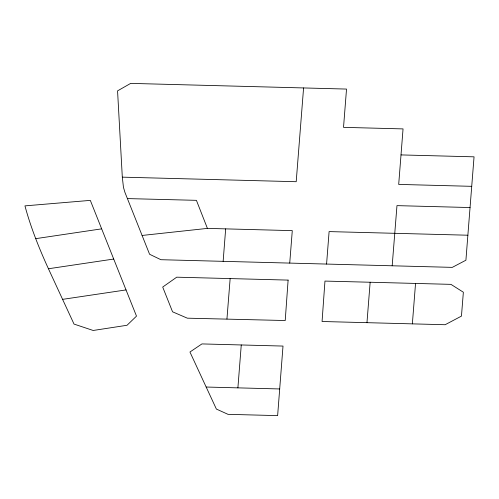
<?xml version="1.0" encoding="UTF-8"?>
<svg xmlns="http://www.w3.org/2000/svg" width="499" height="499" viewBox="0 0 499 499"><rect width="100%" height="100%" fill="white"/><g stroke="black" fill="none" stroke-linecap="round" stroke-linejoin="round"><path stroke-width="0.75" d="M223.14 261.345L225.667 228.879M326.577 264.071L329.103 231.598L467.869 235.216L474.05 156.829L401.015 154.915M467.869 235.216L465.916 260.216L452.281 267.37L160.903 259.705L149.581 254.259L124.943 192.402L123.459 187.356L122.311 177.151L117.564 90.862L130.682 83.383L346.524 89.072L343.524 127.351L403.049 128.904L398.695 184.405L471.755 186.333M226.945 319.004L230.151 278.585M237.898 387.86L241.26 344.971M289.732 263.092L292.289 230.638L207.416 228.392L142.103 235.453M303.579 87.943L296.2 181.711L122.311 177.151M366.965 322.678L370.146 282.241L450.946 284.361L463.359 292.221L461.456 316.11L445.133 324.724L322.067 321.499L324.961 281.08L370.146 282.241M392.177 265.786L396.973 205.632L470.058 207.547M412.361 323.863L415.542 283.432M35.772 238.647L101.659 228.848L136.495 316.129L127.033 325.267L93.188 330.475L74.02 324.076L48.44 268.755C39.134 248.396 30.763 227.519 24.95 205.875L90.319 200.38L101.659 228.848M48.44 268.755L113.703 259.043M62.6 299.356L126.041 289.919M127.42 198.59L196.413 200.336L207.416 228.392M206.162 387.031L216.385 409.068L228.018 414.338L277.631 415.617L283.008 346.069L201.939 343.917L189.944 352.013L206.162 387.031L279.696 388.958M288.116 280.101L285.222 320.526L187.337 318.175L172.554 311.806L162.699 287.056L176.727 277.182L288.116 280.101"/></g></svg>
